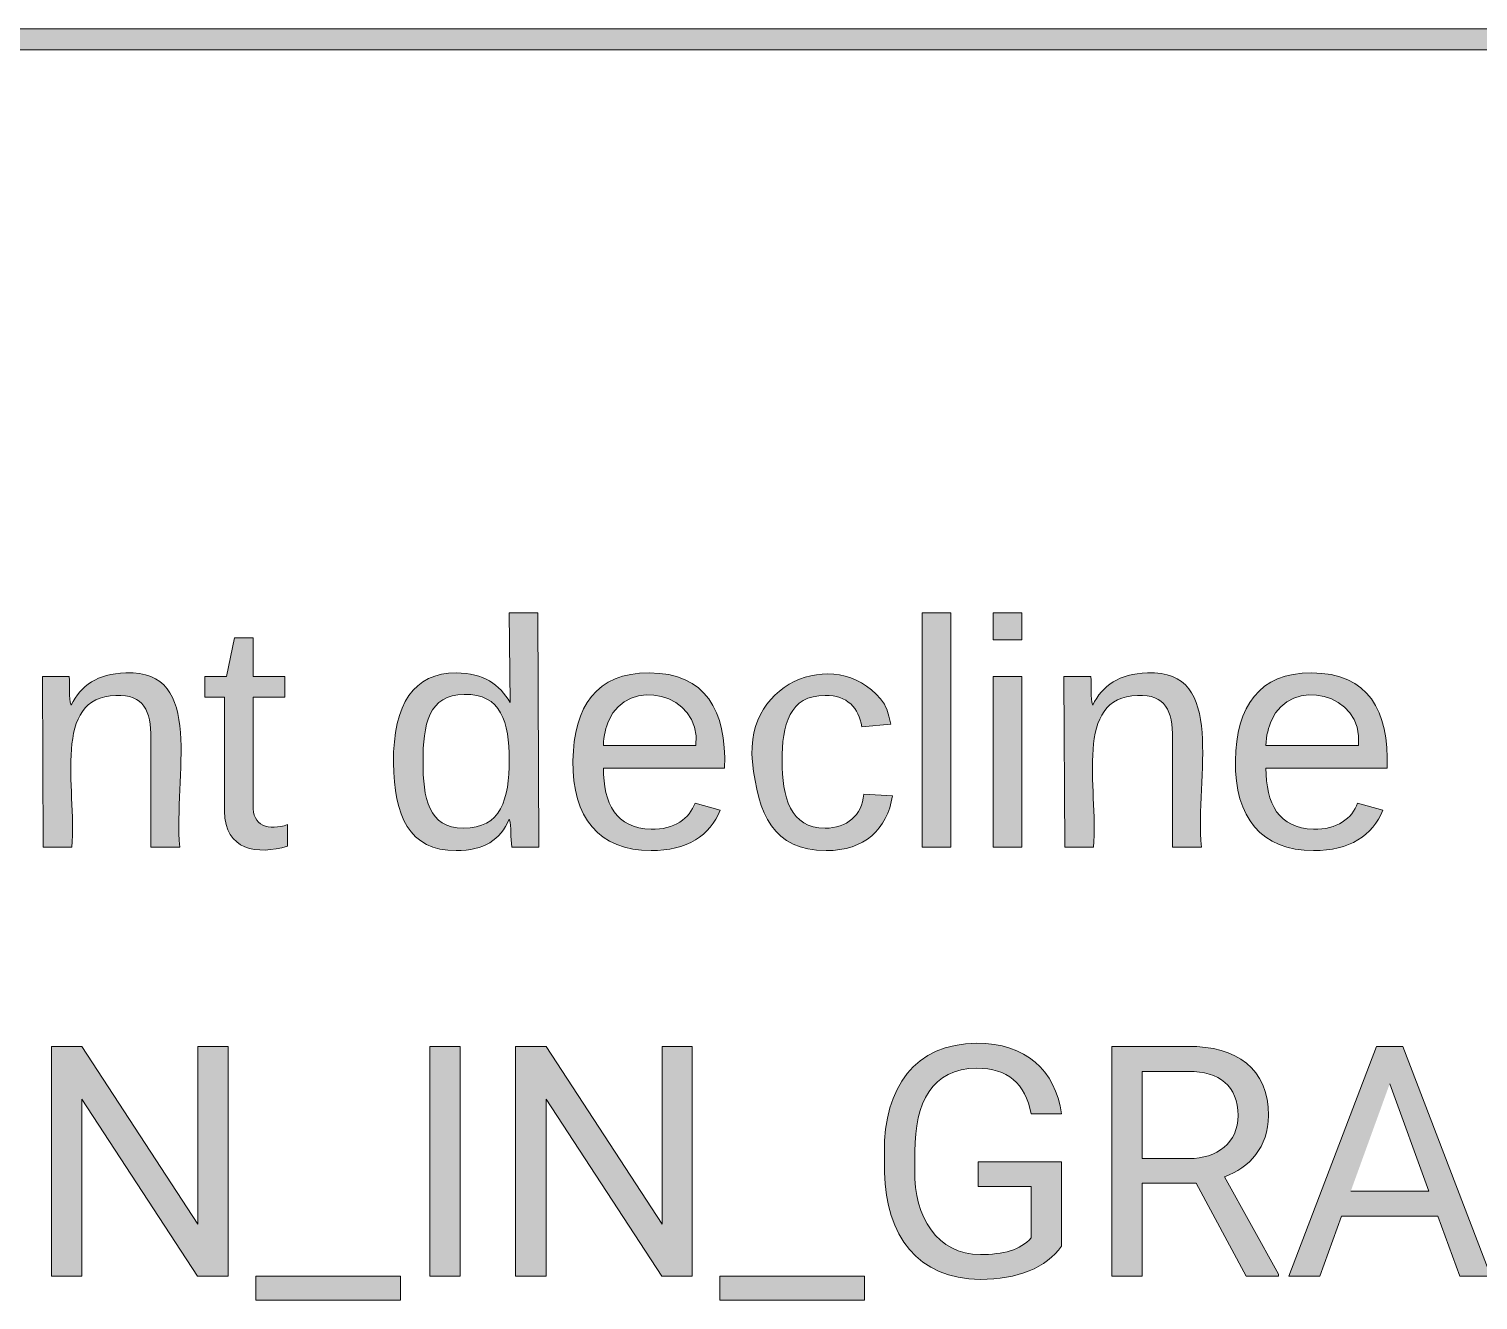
# Model space of a CAD drawing. Extents: x 3 to 1760, y 20 to 1040.
# Drawn here: x 881.3 to 951, y 819.3 to 880.5 of the extents above; entities that cross this region are included whole.
import ezdxf

# ---------------------------------------------------------------- set-up
doc = ezdxf.new("R2010")
doc.units = 0
doc.header["$MEASUREMENT"] = 0
doc.layers.add('Layer 1', color=7, linetype='Continuous', lineweight=0)

# ---------------------------------------------------------------- blocks, each defined once
blk = doc.blocks.new('Block_19')
at = {"layer": 'Layer 1', "true_color": 0x333333, "transparency": 33554687}
h = blk.add_hatch(color=250, dxfattribs=at)
h.dxf.hatch_style = 2
edge = h.paths.add_edge_path()
edge.add_spline(control_points=[(892.088, 843.156), (892.001, 842.119), (892.866, 841.903), (893.73, 842.206), (893.73, 842.206), (893.73, 841.169), (893.73, 841.169), (892.304, 840.737), (890.705, 840.953), (890.705, 842.854), (890.705, 842.854), (890.705, 848.342), (890.705, 848.342), (890.705, 848.342), (889.754, 848.342), (889.754, 848.342), (889.754, 848.342), (889.754, 849.335), (889.754, 849.335), (889.754, 849.335), (890.791, 849.335), (890.791, 849.335), (890.791, 849.335), (891.18, 851.193), (891.18, 851.193), (891.18, 851.193), (892.088, 851.193), (892.088, 851.193), (892.088, 851.193), (892.088, 849.335), (892.088, 849.335), (892.088, 849.335), (893.6, 849.335), (893.6, 849.335), (893.6, 849.335), (893.6, 848.342), (893.6, 848.342), (893.6, 848.342), (892.088, 848.342), (892.088, 848.342), (892.088, 848.342), (892.088, 843.156), (892.088, 843.156)], knot_values=[0, 0, 0, 0, 1, 1, 1, 2, 2, 2, 3, 3, 3, 4, 4, 4, 5, 5, 5, 6, 6, 6, 7, 7, 7, 8, 8, 8, 9, 9, 9, 10, 10, 10, 11, 11, 11, 12, 12, 12, 13, 13, 13, 14, 14, 14, 14], degree=3, periodic=0)
edge.add_line((892.088, 843.156), (892.088, 843.156))
h = blk.add_hatch(color=250, dxfattribs=at)
h.dxf.hatch_style = 2
edge = h.paths.add_edge_path()
edge.add_spline(control_points=[(839.242, 849.508), (841.619, 849.465), (842.267, 847.737), (842.267, 845.274), (842.267, 842.811), (841.575, 841.039), (839.242, 840.953), (837.903, 840.953), (837.125, 841.514), (836.65, 842.422), (836.65, 842.422), (836.693, 837.885), (836.693, 837.885), (836.693, 837.885), (835.31, 837.885), (835.31, 837.885), (835.31, 837.885), (835.267, 849.335), (835.267, 849.335), (835.267, 849.335), (836.606, 849.335), (836.606, 849.335), (836.606, 849.335), (836.693, 848.039), (836.693, 848.039), (837.125, 848.947), (837.903, 849.508), (839.242, 849.508)], knot_values=[0, 0, 0, 0, 1, 1, 1, 2, 2, 2, 3, 3, 3, 4, 4, 4, 5, 5, 5, 6, 6, 6, 7, 7, 7, 8, 8, 8, 9, 9, 9, 9], degree=3, periodic=0)
edge = h.paths.add_edge_path()
edge.add_spline(control_points=[(838.896, 841.99), (840.625, 841.99), (840.841, 843.459), (840.841, 845.23), (840.841, 847.002), (840.582, 848.385), (838.896, 848.428), (837.082, 848.428), (836.693, 847.045), (836.693, 845.144), (836.693, 843.286), (837.125, 841.99), (838.896, 841.99)], knot_values=[0, 0, 0, 0, 1, 1, 1, 2, 2, 2, 3, 3, 3, 4, 4, 4, 4], degree=3, periodic=0)
edge.add_line((838.896, 841.99), (838.896, 841.99))
h = blk.add_hatch(color=250, dxfattribs=at)
h.dxf.hatch_style = 2
edge = h.paths.add_edge_path()
edge.add_spline(control_points=[(849.008, 842.681), (848.359, 841.774), (847.668, 840.909), (846.069, 840.953), (844.514, 840.996), (843.563, 841.86), (843.563, 843.416), (843.52, 846.181), (846.285, 846.138), (848.964, 846.138), (849.094, 847.65), (848.575, 848.471), (847.193, 848.471), (846.156, 848.428), (845.421, 848.169), (845.378, 847.132), (845.378, 847.132), (843.952, 847.261), (843.952, 847.261), (844.168, 848.86), (845.378, 849.508), (847.236, 849.508), (849.18, 849.508), (850.347, 848.644), (850.347, 846.743), (850.347, 846.743), (850.347, 843.2), (850.347, 843.2), (850.304, 842.335), (850.65, 841.817), (851.557, 842.033), (851.557, 842.033), (851.557, 841.169), (851.557, 841.169), (850.217, 840.78), (848.921, 841.255), (849.008, 842.681)], knot_values=[0, 0, 0, 0, 1, 1, 1, 2, 2, 2, 3, 3, 3, 4, 4, 4, 5, 5, 5, 6, 6, 6, 7, 7, 7, 8, 8, 8, 9, 9, 9, 10, 10, 10, 11, 11, 11, 12, 12, 12, 12], degree=3, periodic=0)
edge = h.paths.add_edge_path()
edge.add_spline(control_points=[(844.989, 843.416), (844.989, 842.551), (845.508, 841.99), (846.372, 841.99), (848.143, 842.119), (849.094, 843.243), (848.964, 845.187), (847.106, 845.101), (844.989, 845.403), (844.989, 843.416)], knot_values=[0, 0, 0, 0, 1, 1, 1, 2, 2, 2, 3, 3, 3, 3], degree=3, periodic=0)
edge.add_line((844.989, 843.416), (844.989, 843.416))
h = blk.add_hatch(color=250, dxfattribs=at)
h.dxf.hatch_style = 2
edge = h.paths.add_edge_path()
edge.add_spline(control_points=[(868.409, 848.428), (865.514, 848.298), (866.767, 843.891), (866.508, 841.126), (866.508, 841.126), (865.168, 841.126), (865.168, 841.126), (865.168, 841.126), (865.168, 846.354), (865.168, 846.354), (865.168, 847.607), (864.952, 848.514), (863.656, 848.428), (860.804, 848.255), (862.014, 843.934), (861.754, 841.126), (861.754, 841.126), (860.415, 841.126), (860.415, 841.126), (860.415, 841.126), (860.372, 849.335), (860.372, 849.335), (860.372, 849.335), (861.668, 849.335), (861.668, 849.335), (861.711, 848.903), (861.625, 848.298), (861.754, 847.953), (862.187, 849.854), (866.032, 850.113), (866.378, 847.953), (866.853, 848.86), (867.545, 849.465), (868.884, 849.508), (872.557, 849.595), (870.915, 844.366), (871.261, 841.126), (871.261, 841.126), (869.921, 841.126), (869.921, 841.126), (869.921, 841.126), (869.921, 846.354), (869.921, 846.354), (869.921, 847.607), (869.705, 848.471), (868.409, 848.428)], knot_values=[0, 0, 0, 0, 1, 1, 1, 2, 2, 2, 3, 3, 3, 4, 4, 4, 5, 5, 5, 6, 6, 6, 7, 7, 7, 8, 8, 8, 9, 9, 9, 10, 10, 10, 11, 11, 11, 12, 12, 12, 13, 13, 13, 14, 14, 14, 15, 15, 15, 15], degree=3, periodic=0)
edge.add_line((868.409, 848.428), (868.409, 848.428))
h = blk.add_hatch(color=250, dxfattribs=at)
h.dxf.hatch_style = 2
edge = h.paths.add_edge_path()
edge.add_spline(control_points=[(876.575, 849.508), (879.298, 849.508), (880.291, 847.693), (880.205, 844.928), (880.205, 844.928), (874.372, 844.928), (874.372, 844.928), (874.372, 843.2), (874.977, 842.033), (876.662, 841.99), (877.785, 841.947), (878.52, 842.508), (878.779, 843.243), (878.779, 843.243), (879.989, 842.897), (879.989, 842.897), (879.514, 841.687), (878.39, 840.953), (876.662, 840.953), (874.156, 840.953), (872.859, 842.551), (872.903, 845.274), (872.946, 847.909), (874.026, 849.508), (876.575, 849.508)], knot_values=[0, 0, 0, 0, 1, 1, 1, 2, 2, 2, 3, 3, 3, 4, 4, 4, 5, 5, 5, 6, 6, 6, 7, 7, 7, 8, 8, 8, 8], degree=3, periodic=0)
edge = h.paths.add_edge_path()
edge.add_spline(control_points=[(878.822, 846.008), (879.082, 848.601), (875.538, 849.335), (874.631, 847.218), (874.501, 846.916), (874.372, 846.484), (874.372, 846.008), (874.372, 846.008), (878.822, 846.008), (878.822, 846.008)], knot_values=[0, 0, 0, 0, 1, 1, 1, 2, 2, 2, 3, 3, 3, 3], degree=3, periodic=0)
edge.add_line((878.822, 846.008), (878.822, 846.008))
h = blk.add_hatch(color=250, dxfattribs=at)
h.dxf.hatch_style = 2
edge = h.paths.add_edge_path()
edge.add_spline(control_points=[(885.952, 849.508), (889.798, 849.681), (888.242, 844.496), (888.545, 841.126), (888.545, 841.126), (887.162, 841.126), (887.162, 841.126), (887.162, 841.126), (887.162, 846.354), (887.162, 846.354), (887.162, 847.693), (886.816, 848.471), (885.477, 848.428), (882.366, 848.342), (883.575, 844.021), (883.359, 841.126), (883.359, 841.126), (881.977, 841.126), (881.977, 841.126), (881.977, 841.126), (881.933, 849.335), (881.933, 849.335), (881.933, 849.335), (883.23, 849.335), (883.23, 849.335), (883.273, 848.903), (883.187, 848.298), (883.316, 847.953), (883.791, 848.903), (884.569, 849.465), (885.952, 849.508)], knot_values=[0, 0, 0, 0, 1, 1, 1, 2, 2, 2, 3, 3, 3, 4, 4, 4, 5, 5, 5, 6, 6, 6, 7, 7, 7, 8, 8, 8, 9, 9, 9, 10, 10, 10, 10], degree=3, periodic=0)
edge.add_line((885.952, 849.508), (885.952, 849.508))
h = blk.add_hatch(color=250, dxfattribs=at)
h.dxf.hatch_style = 2
edge = h.paths.add_edge_path()
edge.add_spline(control_points=[(859.291, 849.335), (859.291, 849.335), (855.575, 839.786), (855.575, 839.786), (854.97, 838.576), (853.977, 837.582), (852.075, 837.971), (852.075, 837.971), (852.075, 839.008), (852.075, 839.008), (853.761, 838.749), (854.366, 839.872), (854.841, 841.169), (854.841, 841.169), (851.6, 849.335), (851.6, 849.335), (851.6, 849.335), (853.069, 849.335), (853.069, 849.335), (853.069, 849.335), (855.532, 842.595), (855.532, 842.595), (855.532, 842.595), (857.866, 849.335), (857.866, 849.335), (857.866, 849.335), (859.291, 849.335), (859.291, 849.335)], knot_values=[0, 0, 0, 0, 1, 1, 1, 2, 2, 2, 3, 3, 3, 4, 4, 4, 5, 5, 5, 6, 6, 6, 7, 7, 7, 8, 8, 8, 9, 9, 9, 9], degree=3, periodic=0)
edge.add_line((859.291, 849.335), (859.291, 849.335))
at = {"layer": 'Layer 1'}
for points, knots in [([(892.088, 843.156), (892.001, 842.119), (892.866, 841.903), (893.73, 842.206), (893.73, 842.206), (893.73, 841.169), (893.73, 841.169), (892.304, 840.737), (890.705, 840.953), (890.705, 842.854), (890.705, 842.854), (890.705, 848.342), (890.705, 848.342), (890.705, 848.342), (889.754, 848.342), (889.754, 848.342), (889.754, 848.342), (889.754, 849.335), (889.754, 849.335), (889.754, 849.335), (890.791, 849.335), (890.791, 849.335), (890.791, 849.335), (891.18, 851.193), (891.18, 851.193), (891.18, 851.193), (892.088, 851.193), (892.088, 851.193), (892.088, 851.193), (892.088, 849.335), (892.088, 849.335), (892.088, 849.335), (893.6, 849.335), (893.6, 849.335), (893.6, 849.335), (893.6, 848.342), (893.6, 848.342), (893.6, 848.342), (892.088, 848.342), (892.088, 848.342), (892.088, 848.342), (892.088, 843.156), (892.088, 843.156)], [0, 0, 0, 0, 1, 1, 1, 2, 2, 2, 3, 3, 3, 4, 4, 4, 5, 5, 5, 6, 6, 6, 7, 7, 7, 8, 8, 8, 9, 9, 9, 10, 10, 10, 11, 11, 11, 12, 12, 12, 13, 13, 13, 14, 14, 14, 14]), ([(839.242, 849.508), (841.619, 849.465), (842.267, 847.737), (842.267, 845.274), (842.267, 842.811), (841.575, 841.039), (839.242, 840.953), (837.903, 840.953), (837.125, 841.514), (836.65, 842.422), (836.65, 842.422), (836.693, 837.885), (836.693, 837.885), (836.693, 837.885), (835.31, 837.885), (835.31, 837.885), (835.31, 837.885), (835.267, 849.335), (835.267, 849.335), (835.267, 849.335), (836.606, 849.335), (836.606, 849.335), (836.606, 849.335), (836.693, 848.039), (836.693, 848.039), (837.125, 848.947), (837.903, 849.508), (839.242, 849.508)], [0, 0, 0, 0, 1, 1, 1, 2, 2, 2, 3, 3, 3, 4, 4, 4, 5, 5, 5, 6, 6, 6, 7, 7, 7, 8, 8, 8, 9, 9, 9, 9]), ([(849.008, 842.681), (848.359, 841.774), (847.668, 840.909), (846.069, 840.953), (844.514, 840.996), (843.563, 841.86), (843.563, 843.416), (843.52, 846.181), (846.285, 846.138), (848.964, 846.138), (849.094, 847.65), (848.575, 848.471), (847.193, 848.471), (846.156, 848.428), (845.421, 848.169), (845.378, 847.132), (845.378, 847.132), (843.952, 847.261), (843.952, 847.261), (844.168, 848.86), (845.378, 849.508), (847.236, 849.508), (849.18, 849.508), (850.347, 848.644), (850.347, 846.743), (850.347, 846.743), (850.347, 843.2), (850.347, 843.2), (850.304, 842.335), (850.65, 841.817), (851.557, 842.033), (851.557, 842.033), (851.557, 841.169), (851.557, 841.169), (850.217, 840.78), (848.921, 841.255), (849.008, 842.681)], [0, 0, 0, 0, 1, 1, 1, 2, 2, 2, 3, 3, 3, 4, 4, 4, 5, 5, 5, 6, 6, 6, 7, 7, 7, 8, 8, 8, 9, 9, 9, 10, 10, 10, 11, 11, 11, 12, 12, 12, 12]), ([(868.409, 848.428), (865.514, 848.298), (866.767, 843.891), (866.508, 841.126), (866.508, 841.126), (865.168, 841.126), (865.168, 841.126), (865.168, 841.126), (865.168, 846.354), (865.168, 846.354), (865.168, 847.607), (864.952, 848.514), (863.656, 848.428), (860.804, 848.255), (862.014, 843.934), (861.754, 841.126), (861.754, 841.126), (860.415, 841.126), (860.415, 841.126), (860.415, 841.126), (860.372, 849.335), (860.372, 849.335), (860.372, 849.335), (861.668, 849.335), (861.668, 849.335), (861.711, 848.903), (861.625, 848.298), (861.754, 847.953), (862.187, 849.854), (866.032, 850.113), (866.378, 847.953), (866.853, 848.86), (867.545, 849.465), (868.884, 849.508), (872.557, 849.595), (870.915, 844.366), (871.261, 841.126), (871.261, 841.126), (869.921, 841.126), (869.921, 841.126), (869.921, 841.126), (869.921, 846.354), (869.921, 846.354), (869.921, 847.607), (869.705, 848.471), (868.409, 848.428)], [0, 0, 0, 0, 1, 1, 1, 2, 2, 2, 3, 3, 3, 4, 4, 4, 5, 5, 5, 6, 6, 6, 7, 7, 7, 8, 8, 8, 9, 9, 9, 10, 10, 10, 11, 11, 11, 12, 12, 12, 13, 13, 13, 14, 14, 14, 15, 15, 15, 15]), ([(876.575, 849.508), (879.298, 849.508), (880.291, 847.693), (880.205, 844.928), (880.205, 844.928), (874.372, 844.928), (874.372, 844.928), (874.372, 843.2), (874.977, 842.033), (876.662, 841.99), (877.785, 841.947), (878.52, 842.508), (878.779, 843.243), (878.779, 843.243), (879.989, 842.897), (879.989, 842.897), (879.514, 841.687), (878.39, 840.953), (876.662, 840.953), (874.156, 840.953), (872.859, 842.551), (872.903, 845.274), (872.946, 847.909), (874.026, 849.508), (876.575, 849.508)], [0, 0, 0, 0, 1, 1, 1, 2, 2, 2, 3, 3, 3, 4, 4, 4, 5, 5, 5, 6, 6, 6, 7, 7, 7, 8, 8, 8, 8]), ([(885.952, 849.508), (889.798, 849.681), (888.242, 844.496), (888.545, 841.126), (888.545, 841.126), (887.162, 841.126), (887.162, 841.126), (887.162, 841.126), (887.162, 846.354), (887.162, 846.354), (887.162, 847.693), (886.816, 848.471), (885.477, 848.428), (882.366, 848.342), (883.575, 844.021), (883.359, 841.126), (883.359, 841.126), (881.977, 841.126), (881.977, 841.126), (881.977, 841.126), (881.933, 849.335), (881.933, 849.335), (881.933, 849.335), (883.23, 849.335), (883.23, 849.335), (883.273, 848.903), (883.187, 848.298), (883.316, 847.953), (883.791, 848.903), (884.569, 849.465), (885.952, 849.508)], [0, 0, 0, 0, 1, 1, 1, 2, 2, 2, 3, 3, 3, 4, 4, 4, 5, 5, 5, 6, 6, 6, 7, 7, 7, 8, 8, 8, 9, 9, 9, 10, 10, 10, 10]), ([(859.291, 849.335), (859.291, 849.335), (855.575, 839.786), (855.575, 839.786), (854.97, 838.576), (853.977, 837.582), (852.075, 837.971), (852.075, 837.971), (852.075, 839.008), (852.075, 839.008), (853.761, 838.749), (854.366, 839.872), (854.841, 841.169), (854.841, 841.169), (851.6, 849.335), (851.6, 849.335), (851.6, 849.335), (853.069, 849.335), (853.069, 849.335), (853.069, 849.335), (855.532, 842.595), (855.532, 842.595), (855.532, 842.595), (857.866, 849.335), (857.866, 849.335), (857.866, 849.335), (859.291, 849.335), (859.291, 849.335)], [0, 0, 0, 0, 1, 1, 1, 2, 2, 2, 3, 3, 3, 4, 4, 4, 5, 5, 5, 6, 6, 6, 7, 7, 7, 8, 8, 8, 9, 9, 9, 9]), ([(878.822, 846.008), (879.082, 848.601), (875.538, 849.335), (874.631, 847.218), (874.501, 846.916), (874.372, 846.484), (874.372, 846.008), (874.372, 846.008), (878.822, 846.008), (878.822, 846.008)], [0, 0, 0, 0, 1, 1, 1, 2, 2, 2, 3, 3, 3, 3]), ([(838.896, 841.99), (840.625, 841.99), (840.841, 843.459), (840.841, 845.23), (840.841, 847.002), (840.582, 848.385), (838.896, 848.428), (837.082, 848.428), (836.693, 847.045), (836.693, 845.144), (836.693, 843.286), (837.125, 841.99), (838.896, 841.99)], [0, 0, 0, 0, 1, 1, 1, 2, 2, 2, 3, 3, 3, 4, 4, 4, 4]), ([(844.989, 843.416), (844.989, 842.551), (845.508, 841.99), (846.372, 841.99), (848.143, 842.119), (849.094, 843.243), (848.964, 845.187), (847.106, 845.101), (844.989, 845.403), (844.989, 843.416)], [0, 0, 0, 0, 1, 1, 1, 2, 2, 2, 3, 3, 3, 3])]:
    blk.add_open_spline(points, degree=3, knots=knots, dxfattribs=at)
blk = doc.blocks.new('Block_18')
at = {"layer": 'Layer 1'}
blk.add_blockref('Block_19', (0, 0), dxfattribs=at)
blk = doc.blocks.new('Block_21')
at = {"layer": 'Layer 1', "true_color": 0x333333, "transparency": 33554687}
h = blk.add_hatch(color=250, dxfattribs=at)
h.dxf.hatch_style = 2
edge = h.paths.add_edge_path()
edge.add_spline(control_points=[(901.853, 849.508), (903.193, 849.508), (903.927, 848.947), (904.446, 848.082), (904.446, 848.082), (904.403, 852.403), (904.403, 852.403), (904.403, 852.403), (905.785, 852.403), (905.785, 852.403), (905.785, 852.403), (905.829, 841.126), (905.829, 841.126), (905.829, 841.126), (904.532, 841.126), (904.532, 841.126), (904.446, 841.558), (904.532, 842.119), (904.403, 842.465), (903.971, 841.471), (903.193, 840.953), (901.853, 840.953), (899.563, 840.953), (898.872, 842.638), (898.829, 845.187), (898.829, 848.039), (899.822, 849.508), (901.853, 849.508)], knot_values=[0, 0, 0, 0, 1, 1, 1, 2, 2, 2, 3, 3, 3, 4, 4, 4, 5, 5, 5, 6, 6, 6, 7, 7, 7, 8, 8, 8, 9, 9, 9, 9], degree=3, periodic=0)
edge = h.paths.add_edge_path()
edge.add_spline(control_points=[(902.242, 848.471), (900.514, 848.471), (900.255, 847.002), (900.255, 845.23), (900.255, 843.502), (900.514, 842.033), (902.199, 842.033), (904.014, 842.033), (904.403, 843.416), (904.403, 845.317), (904.403, 847.132), (904.014, 848.514), (902.242, 848.471)], knot_values=[0, 0, 0, 0, 1, 1, 1, 2, 2, 2, 3, 3, 3, 4, 4, 4, 4], degree=3, periodic=0)
edge.add_line((902.242, 848.471), (902.242, 848.471))
h = blk.add_hatch(color=250, dxfattribs=at)
h.dxf.hatch_style = 2
edge = h.paths.add_edge_path()
edge.add_spline(control_points=[(924.279, 841.126), (924.279, 841.126), (924.279, 852.403), (924.279, 852.403), (924.279, 852.403), (925.662, 852.403), (925.662, 852.403), (925.662, 852.403), (925.662, 841.126), (925.662, 841.126), (925.662, 841.126), (924.279, 841.126), (924.279, 841.126)], knot_values=[0, 0, 0, 0, 1, 1, 1, 2, 2, 2, 3, 3, 3, 4, 4, 4, 4], degree=3, periodic=0)
edge.add_line((924.279, 841.126), (924.279, 841.126))
h = blk.add_hatch(color=250, dxfattribs=at)
h.dxf.hatch_style = 2
edge = h.paths.add_edge_path()
edge.add_spline(control_points=[(927.693, 851.107), (927.693, 851.107), (927.693, 852.403), (927.693, 852.403), (927.693, 852.403), (929.075, 852.403), (929.075, 852.403), (929.075, 852.403), (929.075, 851.107), (929.075, 851.107), (929.075, 851.107), (927.693, 851.107), (927.693, 851.107)], knot_values=[0, 0, 0, 0, 1, 1, 1, 2, 2, 2, 3, 3, 3, 4, 4, 4, 4], degree=3, periodic=0)
edge = h.paths.add_edge_path()
edge.add_spline(control_points=[(927.693, 841.126), (927.693, 841.126), (927.693, 849.335), (927.693, 849.335), (927.693, 849.335), (929.075, 849.335), (929.075, 849.335), (929.075, 849.335), (929.075, 841.126), (929.075, 841.126), (929.075, 841.126), (927.693, 841.126), (927.693, 841.126)], knot_values=[0, 0, 0, 0, 1, 1, 1, 2, 2, 2, 3, 3, 3, 4, 4, 4, 4], degree=3, periodic=0)
edge.add_line((927.693, 841.126), (927.693, 841.126))
h = blk.add_hatch(color=250, dxfattribs=at)
h.dxf.hatch_style = 2
edge = h.paths.add_edge_path()
edge.add_spline(control_points=[(919.613, 848.428), (917.884, 848.428), (917.538, 847.002), (917.538, 845.274), (917.538, 843.545), (917.927, 842.033), (919.613, 842.033), (920.65, 842.033), (921.384, 842.638), (921.471, 843.675), (921.471, 843.675), (922.853, 843.589), (922.853, 843.589), (922.594, 841.99), (921.514, 840.953), (919.656, 840.953), (917.106, 840.953), (916.372, 842.724), (916.113, 845.23), (915.68, 849.249), (920.477, 850.891), (922.464, 847.996), (922.637, 847.693), (922.68, 847.391), (922.767, 847.045), (922.767, 847.045), (921.384, 846.916), (921.384, 846.916), (921.211, 847.823), (920.693, 848.428), (919.613, 848.428)], knot_values=[0, 0, 0, 0, 1, 1, 1, 2, 2, 2, 3, 3, 3, 4, 4, 4, 5, 5, 5, 6, 6, 6, 7, 7, 7, 8, 8, 8, 9, 9, 9, 10, 10, 10, 10], degree=3, periodic=0)
edge.add_line((919.613, 848.428), (919.613, 848.428))
h = blk.add_hatch(color=250, dxfattribs=at)
h.dxf.hatch_style = 2
edge = h.paths.add_edge_path()
edge.add_spline(control_points=[(911.143, 849.508), (913.866, 849.508), (914.859, 847.693), (914.773, 844.928), (914.773, 844.928), (908.94, 844.928), (908.94, 844.928), (908.94, 843.2), (909.545, 842.033), (911.23, 841.99), (912.353, 841.947), (913.088, 842.508), (913.347, 843.243), (913.347, 843.243), (914.557, 842.897), (914.557, 842.897), (914.082, 841.687), (912.958, 840.953), (911.23, 840.953), (908.724, 840.953), (907.427, 842.551), (907.471, 845.274), (907.514, 847.909), (908.594, 849.508), (911.143, 849.508)], knot_values=[0, 0, 0, 0, 1, 1, 1, 2, 2, 2, 3, 3, 3, 4, 4, 4, 5, 5, 5, 6, 6, 6, 7, 7, 7, 8, 8, 8, 8], degree=3, periodic=0)
edge = h.paths.add_edge_path()
edge.add_spline(control_points=[(913.39, 846.008), (913.65, 848.601), (910.106, 849.335), (909.199, 847.218), (909.069, 846.916), (908.94, 846.484), (908.94, 846.008), (908.94, 846.008), (913.39, 846.008), (913.39, 846.008)], knot_values=[0, 0, 0, 0, 1, 1, 1, 2, 2, 2, 3, 3, 3, 3], degree=3, periodic=0)
edge.add_line((913.39, 846.008), (913.39, 846.008))
h = blk.add_hatch(color=250, dxfattribs=at)
h.dxf.hatch_style = 2
edge = h.paths.add_edge_path()
edge.add_spline(control_points=[(935.125, 849.508), (938.971, 849.681), (937.415, 844.496), (937.717, 841.126), (937.717, 841.126), (936.335, 841.126), (936.335, 841.126), (936.335, 841.126), (936.335, 846.354), (936.335, 846.354), (936.335, 847.693), (935.989, 848.471), (934.65, 848.428), (931.538, 848.342), (932.748, 844.021), (932.532, 841.126), (932.532, 841.126), (931.15, 841.126), (931.15, 841.126), (931.15, 841.126), (931.106, 849.335), (931.106, 849.335), (931.106, 849.335), (932.403, 849.335), (932.403, 849.335), (932.446, 848.903), (932.359, 848.298), (932.489, 847.953), (932.964, 848.903), (933.742, 849.465), (935.125, 849.508)], knot_values=[0, 0, 0, 0, 1, 1, 1, 2, 2, 2, 3, 3, 3, 4, 4, 4, 5, 5, 5, 6, 6, 6, 7, 7, 7, 8, 8, 8, 9, 9, 9, 10, 10, 10, 10], degree=3, periodic=0)
edge.add_line((935.125, 849.508), (935.125, 849.508))
h = blk.add_hatch(color=250, dxfattribs=at)
h.dxf.hatch_style = 2
edge = h.paths.add_edge_path()
edge.add_spline(control_points=[(943.032, 849.508), (945.755, 849.508), (946.748, 847.693), (946.662, 844.928), (946.662, 844.928), (940.829, 844.928), (940.829, 844.928), (940.829, 843.2), (941.434, 842.033), (943.119, 841.99), (944.242, 841.947), (944.977, 842.508), (945.236, 843.243), (945.236, 843.243), (946.446, 842.897), (946.446, 842.897), (945.971, 841.687), (944.847, 840.953), (943.119, 840.953), (940.613, 840.953), (939.316, 842.551), (939.359, 845.274), (939.403, 847.909), (940.483, 849.508), (943.032, 849.508)], knot_values=[0, 0, 0, 0, 1, 1, 1, 2, 2, 2, 3, 3, 3, 4, 4, 4, 5, 5, 5, 6, 6, 6, 7, 7, 7, 8, 8, 8, 8], degree=3, periodic=0)
edge = h.paths.add_edge_path()
edge.add_spline(control_points=[(945.279, 846.008), (945.538, 848.601), (941.995, 849.335), (941.088, 847.218), (940.958, 846.916), (940.829, 846.484), (940.829, 846.008), (940.829, 846.008), (945.279, 846.008), (945.279, 846.008)], knot_values=[0, 0, 0, 0, 1, 1, 1, 2, 2, 2, 3, 3, 3, 3], degree=3, periodic=0)
edge.add_line((945.279, 846.008), (945.279, 846.008))
at = {"layer": 'Layer 1'}
for points, knots in [([(901.853, 849.508), (903.193, 849.508), (903.927, 848.947), (904.446, 848.082), (904.446, 848.082), (904.403, 852.403), (904.403, 852.403), (904.403, 852.403), (905.785, 852.403), (905.785, 852.403), (905.785, 852.403), (905.829, 841.126), (905.829, 841.126), (905.829, 841.126), (904.532, 841.126), (904.532, 841.126), (904.446, 841.558), (904.532, 842.119), (904.403, 842.465), (903.971, 841.471), (903.193, 840.953), (901.853, 840.953), (899.563, 840.953), (898.872, 842.638), (898.829, 845.187), (898.829, 848.039), (899.822, 849.508), (901.853, 849.508)], [0, 0, 0, 0, 1, 1, 1, 2, 2, 2, 3, 3, 3, 4, 4, 4, 5, 5, 5, 6, 6, 6, 7, 7, 7, 8, 8, 8, 9, 9, 9, 9]), ([(924.279, 841.126), (924.279, 841.126), (924.279, 852.403), (924.279, 852.403), (924.279, 852.403), (925.662, 852.403), (925.662, 852.403), (925.662, 852.403), (925.662, 841.126), (925.662, 841.126), (925.662, 841.126), (924.279, 841.126), (924.279, 841.126)], [0, 0, 0, 0, 1, 1, 1, 2, 2, 2, 3, 3, 3, 4, 4, 4, 4]), ([(927.693, 851.107), (927.693, 851.107), (927.693, 852.403), (927.693, 852.403), (927.693, 852.403), (929.075, 852.403), (929.075, 852.403), (929.075, 852.403), (929.075, 851.107), (929.075, 851.107), (929.075, 851.107), (927.693, 851.107), (927.693, 851.107)], [0, 0, 0, 0, 1, 1, 1, 2, 2, 2, 3, 3, 3, 4, 4, 4, 4]), ([(919.613, 848.428), (917.884, 848.428), (917.538, 847.002), (917.538, 845.274), (917.538, 843.545), (917.927, 842.033), (919.613, 842.033), (920.65, 842.033), (921.384, 842.638), (921.471, 843.675), (921.471, 843.675), (922.853, 843.589), (922.853, 843.589), (922.594, 841.99), (921.514, 840.953), (919.656, 840.953), (917.106, 840.953), (916.372, 842.724), (916.113, 845.23), (915.68, 849.249), (920.477, 850.891), (922.464, 847.996), (922.637, 847.693), (922.68, 847.391), (922.767, 847.045), (922.767, 847.045), (921.384, 846.916), (921.384, 846.916), (921.211, 847.823), (920.693, 848.428), (919.613, 848.428)], [0, 0, 0, 0, 1, 1, 1, 2, 2, 2, 3, 3, 3, 4, 4, 4, 5, 5, 5, 6, 6, 6, 7, 7, 7, 8, 8, 8, 9, 9, 9, 10, 10, 10, 10]), ([(911.143, 849.508), (913.866, 849.508), (914.859, 847.693), (914.773, 844.928), (914.773, 844.928), (908.94, 844.928), (908.94, 844.928), (908.94, 843.2), (909.545, 842.033), (911.23, 841.99), (912.353, 841.947), (913.088, 842.508), (913.347, 843.243), (913.347, 843.243), (914.557, 842.897), (914.557, 842.897), (914.082, 841.687), (912.958, 840.953), (911.23, 840.953), (908.724, 840.953), (907.427, 842.551), (907.471, 845.274), (907.514, 847.909), (908.594, 849.508), (911.143, 849.508)], [0, 0, 0, 0, 1, 1, 1, 2, 2, 2, 3, 3, 3, 4, 4, 4, 5, 5, 5, 6, 6, 6, 7, 7, 7, 8, 8, 8, 8]), ([(935.125, 849.508), (938.971, 849.681), (937.415, 844.496), (937.717, 841.126), (937.717, 841.126), (936.335, 841.126), (936.335, 841.126), (936.335, 841.126), (936.335, 846.354), (936.335, 846.354), (936.335, 847.693), (935.989, 848.471), (934.65, 848.428), (931.538, 848.342), (932.748, 844.021), (932.532, 841.126), (932.532, 841.126), (931.15, 841.126), (931.15, 841.126), (931.15, 841.126), (931.106, 849.335), (931.106, 849.335), (931.106, 849.335), (932.403, 849.335), (932.403, 849.335), (932.446, 848.903), (932.359, 848.298), (932.489, 847.953), (932.964, 848.903), (933.742, 849.465), (935.125, 849.508)], [0, 0, 0, 0, 1, 1, 1, 2, 2, 2, 3, 3, 3, 4, 4, 4, 5, 5, 5, 6, 6, 6, 7, 7, 7, 8, 8, 8, 9, 9, 9, 10, 10, 10, 10]), ([(943.032, 849.508), (945.755, 849.508), (946.748, 847.693), (946.662, 844.928), (946.662, 844.928), (940.829, 844.928), (940.829, 844.928), (940.829, 843.2), (941.434, 842.033), (943.119, 841.99), (944.242, 841.947), (944.977, 842.508), (945.236, 843.243), (945.236, 843.243), (946.446, 842.897), (946.446, 842.897), (945.971, 841.687), (944.847, 840.953), (943.119, 840.953), (940.613, 840.953), (939.316, 842.551), (939.359, 845.274), (939.403, 847.909), (940.483, 849.508), (943.032, 849.508)], [0, 0, 0, 0, 1, 1, 1, 2, 2, 2, 3, 3, 3, 4, 4, 4, 5, 5, 5, 6, 6, 6, 7, 7, 7, 8, 8, 8, 8]), ([(913.39, 846.008), (913.65, 848.601), (910.106, 849.335), (909.199, 847.218), (909.069, 846.916), (908.94, 846.484), (908.94, 846.008), (908.94, 846.008), (913.39, 846.008), (913.39, 846.008)], [0, 0, 0, 0, 1, 1, 1, 2, 2, 2, 3, 3, 3, 3]), ([(927.693, 841.126), (927.693, 841.126), (927.693, 849.335), (927.693, 849.335), (927.693, 849.335), (929.075, 849.335), (929.075, 849.335), (929.075, 849.335), (929.075, 841.126), (929.075, 841.126), (929.075, 841.126), (927.693, 841.126), (927.693, 841.126)], [0, 0, 0, 0, 1, 1, 1, 2, 2, 2, 3, 3, 3, 4, 4, 4, 4]), ([(945.279, 846.008), (945.538, 848.601), (941.995, 849.335), (941.088, 847.218), (940.958, 846.916), (940.829, 846.484), (940.829, 846.008), (940.829, 846.008), (945.279, 846.008), (945.279, 846.008)], [0, 0, 0, 0, 1, 1, 1, 2, 2, 2, 3, 3, 3, 3]), ([(902.242, 848.471), (900.514, 848.471), (900.255, 847.002), (900.255, 845.23), (900.255, 843.502), (900.514, 842.033), (902.199, 842.033), (904.014, 842.033), (904.403, 843.416), (904.403, 845.317), (904.403, 847.132), (904.014, 848.514), (902.242, 848.471)], [0, 0, 0, 0, 1, 1, 1, 2, 2, 2, 3, 3, 3, 4, 4, 4, 4])]:
    blk.add_open_spline(points, degree=3, knots=knots, dxfattribs=at)
blk = doc.blocks.new('Block_20')
at = {"layer": 'Layer 1'}
blk.add_blockref('Block_21', (0, 0), dxfattribs=at)
blk = doc.blocks.new('Block_28')
at = {"layer": 'Layer 1', "true_color": 0x202124, "transparency": 33554687}
h = blk.add_hatch(color=250, dxfattribs=at)
h.dxf.hatch_style = 2
edge = h.paths.add_edge_path()
edge.add_spline(control_points=[(890.873, 820.472), (890.873, 820.472), (889.407, 820.472), (889.407, 820.472), (889.407, 820.472), (883.839, 828.994), (883.839, 828.994), (883.839, 828.994), (883.839, 820.472), (883.839, 820.472), (883.839, 820.472), (882.374, 820.472), (882.374, 820.472), (882.374, 820.472), (882.374, 831.531), (882.374, 831.531), (882.374, 831.531), (883.839, 831.531), (883.839, 831.531), (883.839, 831.531), (889.422, 822.971), (889.422, 822.971), (889.422, 822.971), (889.422, 831.531), (889.422, 831.531), (889.422, 831.531), (890.873, 831.531), (890.873, 831.531), (890.873, 831.531), (890.873, 820.472), (890.873, 820.472)], knot_values=[0, 0, 0, 0, 1, 1, 1, 2, 2, 2, 3, 3, 3, 4, 4, 4, 5, 5, 5, 6, 6, 6, 7, 7, 7, 8, 8, 8, 9, 9, 9, 10, 10, 10, 10], degree=3, periodic=0)
edge.add_line((890.873, 820.472), (890.873, 820.472))
h = blk.add_hatch(color=250, dxfattribs=at)
h.dxf.hatch_style = 2
edge = h.paths.add_edge_path()
edge.add_spline(control_points=[(902.046, 820.472), (902.046, 820.472), (900.588, 820.472), (900.588, 820.472), (900.588, 820.472), (900.588, 831.531), (900.588, 831.531), (900.588, 831.531), (902.046, 831.531), (902.046, 831.531), (902.046, 831.531), (902.046, 820.472), (902.046, 820.472)], knot_values=[0, 0, 0, 0, 1, 1, 1, 2, 2, 2, 3, 3, 3, 4, 4, 4, 4], degree=3, periodic=0)
edge.add_line((902.046, 820.472), (902.046, 820.472))
h = blk.add_hatch(color=250, dxfattribs=at)
h.dxf.hatch_style = 2
edge = h.paths.add_edge_path()
edge.add_spline(control_points=[(913.211, 820.472), (913.211, 820.472), (911.745, 820.472), (911.745, 820.472), (911.745, 820.472), (906.178, 828.994), (906.178, 828.994), (906.178, 828.994), (906.178, 820.472), (906.178, 820.472), (906.178, 820.472), (904.712, 820.472), (904.712, 820.472), (904.712, 820.472), (904.712, 831.531), (904.712, 831.531), (904.712, 831.531), (906.178, 831.531), (906.178, 831.531), (906.178, 831.531), (911.76, 822.971), (911.76, 822.971), (911.76, 822.971), (911.76, 831.531), (911.76, 831.531), (911.76, 831.531), (913.211, 831.531), (913.211, 831.531), (913.211, 831.531), (913.211, 820.472), (913.211, 820.472)], knot_values=[0, 0, 0, 0, 1, 1, 1, 2, 2, 2, 3, 3, 3, 4, 4, 4, 5, 5, 5, 6, 6, 6, 7, 7, 7, 8, 8, 8, 9, 9, 9, 10, 10, 10, 10], degree=3, periodic=0)
edge.add_line((913.211, 820.472), (913.211, 820.472))
h = blk.add_hatch(color=250, dxfattribs=at)
h.dxf.hatch_style = 2
edge = h.paths.add_edge_path()
edge.add_spline(control_points=[(927.081, 821.513), (928.182, 821.513), (929.002, 821.733), (929.534, 822.31), (929.534, 822.31), (929.534, 824.794), (929.534, 824.794), (929.534, 824.794), (926.974, 824.794), (926.974, 824.794), (926.974, 824.794), (926.974, 825.979), (926.974, 825.979), (926.974, 825.979), (930.985, 825.979), (930.985, 825.979), (930.985, 825.979), (930.985, 821.923), (930.985, 821.923), (930.256, 820.859), (928.858, 820.32), (927.073, 820.32), (924.08, 820.32), (922.531, 822.439), (922.463, 825.47), (922.463, 825.47), (922.463, 826.434), (922.463, 826.434), (922.425, 829.549), (923.936, 831.675), (926.906, 831.683), (929.26, 831.69), (930.696, 830.384), (930.985, 828.288), (930.985, 828.288), (929.526, 828.288), (929.526, 828.288), (929.253, 829.754), (928.379, 830.483), (926.913, 830.483), (924.749, 830.483), (923.928, 828.812), (923.928, 826.472), (923.928, 826.472), (923.928, 825.568), (923.928, 825.568), (923.89, 823.32), (924.992, 821.513), (927.081, 821.513)], knot_values=[0, 0, 0, 0, 1, 1, 1, 2, 2, 2, 3, 3, 3, 4, 4, 4, 5, 5, 5, 6, 6, 6, 7, 7, 7, 8, 8, 8, 9, 9, 9, 10, 10, 10, 11, 11, 11, 12, 12, 12, 13, 13, 13, 14, 14, 14, 15, 15, 15, 16, 16, 16, 16], degree=3, periodic=0)
edge.add_line((927.081, 821.513), (927.081, 821.513))
h = blk.add_hatch(color=250, dxfattribs=at)
h.dxf.hatch_style = 2
edge = h.paths.add_edge_path()
edge.add_spline(control_points=[(940.95, 828.204), (940.95, 826.677), (940.023, 825.698), (938.838, 825.257), (938.838, 825.257), (941.436, 820.563), (941.436, 820.563), (941.436, 820.563), (941.436, 820.472), (941.436, 820.472), (941.436, 820.472), (939.871, 820.472), (939.871, 820.472), (939.871, 820.472), (937.471, 824.946), (937.471, 824.946), (937.471, 824.946), (934.874, 824.946), (934.874, 824.946), (934.874, 824.946), (934.874, 820.472), (934.874, 820.472), (934.874, 820.472), (933.408, 820.472), (933.408, 820.472), (933.408, 820.472), (933.408, 831.531), (933.408, 831.531), (933.408, 831.531), (937.069, 831.531), (937.069, 831.531), (939.423, 831.546), (940.95, 830.475), (940.95, 828.204)], knot_values=[0, 0, 0, 0, 1, 1, 1, 2, 2, 2, 3, 3, 3, 4, 4, 4, 5, 5, 5, 6, 6, 6, 7, 7, 7, 8, 8, 8, 9, 9, 9, 10, 10, 10, 11, 11, 11, 11], degree=3, periodic=0)
edge = h.paths.add_edge_path()
edge.add_spline(control_points=[(939.484, 828.204), (939.484, 829.624), (938.573, 830.331), (937.107, 830.331), (937.107, 830.331), (934.874, 830.331), (934.874, 830.331), (934.874, 830.331), (934.874, 826.138), (934.874, 826.138), (934.874, 826.138), (937.114, 826.138), (937.114, 826.138), (938.474, 826.115), (939.492, 826.905), (939.484, 828.204)], knot_values=[0, 0, 0, 0, 1, 1, 1, 2, 2, 2, 3, 3, 3, 4, 4, 4, 5, 5, 5, 5], degree=3, periodic=0)
edge.add_line((939.484, 828.204), (939.484, 828.204))
h = blk.add_hatch(color=250, dxfattribs=at)
h.dxf.hatch_style = 2
edge = h.paths.add_edge_path()
edge.add_spline(control_points=[(949.1, 823.358), (949.1, 823.358), (944.467, 823.358), (944.467, 823.358), (944.467, 823.358), (943.426, 820.472), (943.426, 820.472), (943.426, 820.472), (941.922, 820.472), (941.922, 820.472), (941.922, 820.472), (946.145, 831.531), (946.145, 831.531), (946.145, 831.531), (947.421, 831.531), (947.421, 831.531), (947.421, 831.531), (951.652, 820.472), (951.652, 820.472), (951.652, 820.472), (950.156, 820.472), (950.156, 820.472), (950.156, 820.472), (949.1, 823.358), (949.1, 823.358)], knot_values=[0, 0, 0, 0, 1, 1, 1, 2, 2, 2, 3, 3, 3, 4, 4, 4, 5, 5, 5, 6, 6, 6, 7, 7, 7, 8, 8, 8, 8], degree=3, periodic=0)
edge = h.paths.add_edge_path()
edge.add_spline(control_points=[(944.907, 824.558), (944.907, 824.558), (948.667, 824.558), (948.667, 824.558), (948.667, 824.558), (946.783, 829.731), (946.783, 829.731)], knot_values=[0, 0, 0, 0, 1, 1, 1, 2, 2, 2, 2], degree=3, periodic=0)
edge.add_line((946.783, 829.731), (944.907, 824.558))
h = blk.add_hatch(color=250, dxfattribs=at)
h.dxf.hatch_style = 2
edge = h.paths.add_edge_path()
edge.add_spline(control_points=[(899.167, 819.325), (899.167, 819.325), (892.21, 819.325), (892.21, 819.325), (892.21, 819.325), (892.21, 820.472), (892.21, 820.472), (892.21, 820.472), (899.167, 820.472), (899.167, 820.472), (899.167, 820.472), (899.167, 819.325), (899.167, 819.325)], knot_values=[0, 0, 0, 0, 1, 1, 1, 2, 2, 2, 3, 3, 3, 4, 4, 4, 4], degree=3, periodic=0)
edge.add_line((899.167, 819.325), (899.167, 819.325))
h = blk.add_hatch(color=250, dxfattribs=at)
h.dxf.hatch_style = 2
edge = h.paths.add_edge_path()
edge.add_spline(control_points=[(921.506, 819.325), (921.506, 819.325), (914.548, 819.325), (914.548, 819.325), (914.548, 819.325), (914.548, 820.472), (914.548, 820.472), (914.548, 820.472), (921.506, 820.472), (921.506, 820.472), (921.506, 820.472), (921.506, 819.325), (921.506, 819.325)], knot_values=[0, 0, 0, 0, 1, 1, 1, 2, 2, 2, 3, 3, 3, 4, 4, 4, 4], degree=3, periodic=0)
edge.add_line((921.506, 819.325), (921.506, 819.325))
at = {"layer": 'Layer 1'}
for points, knots in [([(890.873, 820.472), (890.873, 820.472), (889.407, 820.472), (889.407, 820.472), (889.407, 820.472), (883.839, 828.994), (883.839, 828.994), (883.839, 828.994), (883.839, 820.472), (883.839, 820.472), (883.839, 820.472), (882.374, 820.472), (882.374, 820.472), (882.374, 820.472), (882.374, 831.531), (882.374, 831.531), (882.374, 831.531), (883.839, 831.531), (883.839, 831.531), (883.839, 831.531), (889.422, 822.971), (889.422, 822.971), (889.422, 822.971), (889.422, 831.531), (889.422, 831.531), (889.422, 831.531), (890.873, 831.531), (890.873, 831.531), (890.873, 831.531), (890.873, 820.472), (890.873, 820.472)], [0, 0, 0, 0, 1, 1, 1, 2, 2, 2, 3, 3, 3, 4, 4, 4, 5, 5, 5, 6, 6, 6, 7, 7, 7, 8, 8, 8, 9, 9, 9, 10, 10, 10, 10]), ([(902.046, 820.472), (902.046, 820.472), (900.588, 820.472), (900.588, 820.472), (900.588, 820.472), (900.588, 831.531), (900.588, 831.531), (900.588, 831.531), (902.046, 831.531), (902.046, 831.531), (902.046, 831.531), (902.046, 820.472), (902.046, 820.472)], [0, 0, 0, 0, 1, 1, 1, 2, 2, 2, 3, 3, 3, 4, 4, 4, 4]), ([(913.211, 820.472), (913.211, 820.472), (911.745, 820.472), (911.745, 820.472), (911.745, 820.472), (906.178, 828.994), (906.178, 828.994), (906.178, 828.994), (906.178, 820.472), (906.178, 820.472), (906.178, 820.472), (904.712, 820.472), (904.712, 820.472), (904.712, 820.472), (904.712, 831.531), (904.712, 831.531), (904.712, 831.531), (906.178, 831.531), (906.178, 831.531), (906.178, 831.531), (911.76, 822.971), (911.76, 822.971), (911.76, 822.971), (911.76, 831.531), (911.76, 831.531), (911.76, 831.531), (913.211, 831.531), (913.211, 831.531), (913.211, 831.531), (913.211, 820.472), (913.211, 820.472)], [0, 0, 0, 0, 1, 1, 1, 2, 2, 2, 3, 3, 3, 4, 4, 4, 5, 5, 5, 6, 6, 6, 7, 7, 7, 8, 8, 8, 9, 9, 9, 10, 10, 10, 10]), ([(927.081, 821.513), (928.182, 821.513), (929.002, 821.733), (929.534, 822.31), (929.534, 822.31), (929.534, 824.794), (929.534, 824.794), (929.534, 824.794), (926.974, 824.794), (926.974, 824.794), (926.974, 824.794), (926.974, 825.979), (926.974, 825.979), (926.974, 825.979), (930.985, 825.979), (930.985, 825.979), (930.985, 825.979), (930.985, 821.923), (930.985, 821.923), (930.256, 820.859), (928.858, 820.32), (927.073, 820.32), (924.08, 820.32), (922.531, 822.439), (922.463, 825.47), (922.463, 825.47), (922.463, 826.434), (922.463, 826.434), (922.425, 829.549), (923.936, 831.675), (926.906, 831.683), (929.26, 831.69), (930.696, 830.384), (930.985, 828.288), (930.985, 828.288), (929.526, 828.288), (929.526, 828.288), (929.253, 829.754), (928.379, 830.483), (926.913, 830.483), (924.749, 830.483), (923.928, 828.812), (923.928, 826.472), (923.928, 826.472), (923.928, 825.568), (923.928, 825.568), (923.89, 823.32), (924.992, 821.513), (927.081, 821.513)], [0, 0, 0, 0, 1, 1, 1, 2, 2, 2, 3, 3, 3, 4, 4, 4, 5, 5, 5, 6, 6, 6, 7, 7, 7, 8, 8, 8, 9, 9, 9, 10, 10, 10, 11, 11, 11, 12, 12, 12, 13, 13, 13, 14, 14, 14, 15, 15, 15, 16, 16, 16, 16]), ([(940.95, 828.204), (940.95, 826.677), (940.023, 825.698), (938.838, 825.257), (938.838, 825.257), (941.436, 820.563), (941.436, 820.563), (941.436, 820.563), (941.436, 820.472), (941.436, 820.472), (941.436, 820.472), (939.871, 820.472), (939.871, 820.472), (939.871, 820.472), (937.471, 824.946), (937.471, 824.946), (937.471, 824.946), (934.874, 824.946), (934.874, 824.946), (934.874, 824.946), (934.874, 820.472), (934.874, 820.472), (934.874, 820.472), (933.408, 820.472), (933.408, 820.472), (933.408, 820.472), (933.408, 831.531), (933.408, 831.531), (933.408, 831.531), (937.069, 831.531), (937.069, 831.531), (939.423, 831.546), (940.95, 830.475), (940.95, 828.204)], [0, 0, 0, 0, 1, 1, 1, 2, 2, 2, 3, 3, 3, 4, 4, 4, 5, 5, 5, 6, 6, 6, 7, 7, 7, 8, 8, 8, 9, 9, 9, 10, 10, 10, 11, 11, 11, 11]), ([(949.1, 823.358), (949.1, 823.358), (944.467, 823.358), (944.467, 823.358), (944.467, 823.358), (943.426, 820.472), (943.426, 820.472), (943.426, 820.472), (941.922, 820.472), (941.922, 820.472), (941.922, 820.472), (946.145, 831.531), (946.145, 831.531), (946.145, 831.531), (947.421, 831.531), (947.421, 831.531), (947.421, 831.531), (951.652, 820.472), (951.652, 820.472), (951.652, 820.472), (950.156, 820.472), (950.156, 820.472), (950.156, 820.472), (949.1, 823.358), (949.1, 823.358)], [0, 0, 0, 0, 1, 1, 1, 2, 2, 2, 3, 3, 3, 4, 4, 4, 5, 5, 5, 6, 6, 6, 7, 7, 7, 8, 8, 8, 8]), ([(939.484, 828.204), (939.484, 829.624), (938.573, 830.331), (937.107, 830.331), (937.107, 830.331), (934.874, 830.331), (934.874, 830.331), (934.874, 830.331), (934.874, 826.138), (934.874, 826.138), (934.874, 826.138), (937.114, 826.138), (937.114, 826.138), (938.474, 826.115), (939.492, 826.905), (939.484, 828.204)], [0, 0, 0, 0, 1, 1, 1, 2, 2, 2, 3, 3, 3, 4, 4, 4, 5, 5, 5, 5]), ([(944.907, 824.558), (944.907, 824.558), (948.667, 824.558), (948.667, 824.558), (948.667, 824.558), (946.783, 829.731), (946.783, 829.731)], [0, 0, 0, 0, 1, 1, 1, 2, 2, 2, 2]), ([(899.167, 819.325), (899.167, 819.325), (892.21, 819.325), (892.21, 819.325), (892.21, 819.325), (892.21, 820.472), (892.21, 820.472), (892.21, 820.472), (899.167, 820.472), (899.167, 820.472), (899.167, 820.472), (899.167, 819.325), (899.167, 819.325)], [0, 0, 0, 0, 1, 1, 1, 2, 2, 2, 3, 3, 3, 4, 4, 4, 4]), ([(921.506, 819.325), (921.506, 819.325), (914.548, 819.325), (914.548, 819.325), (914.548, 819.325), (914.548, 820.472), (914.548, 820.472), (914.548, 820.472), (921.506, 820.472), (921.506, 820.472), (921.506, 820.472), (921.506, 819.325), (921.506, 819.325)], [0, 0, 0, 0, 1, 1, 1, 2, 2, 2, 3, 3, 3, 4, 4, 4, 4])]:
    blk.add_open_spline(points, degree=3, knots=knots, dxfattribs=at)
blk = doc.blocks.new('Block_27')
at = {"layer": 'Layer 1'}
blk.add_blockref('Block_28', (0, 0), dxfattribs=at)
blk = doc.blocks.new('Block_0')
at = {"layer": 'Layer 1', "true_color": 0x666666, "transparency": 33554687}
h = blk.add_hatch(color=251, dxfattribs=at)
h.dxf.hatch_style = 2
edge = h.paths.add_edge_path()
edge.add_spline(control_points=[(1403.015, 880.35), (1403.015, 880.35), (1404.915, 879.89), (1404.915, 879.89), (1404.915, 879.89), (1406.715, 879.13), (1406.715, 879.13), (1406.715, 879.13), (1408.395, 878.1), (1408.395, 878.1), (1408.395, 878.1), (1409.895, 876.84), (1409.895, 876.84), (1409.895, 876.84), (1411.155, 875.34), (1411.155, 875.34), (1411.155, 875.34), (1412.185, 873.68), (1412.185, 873.68), (1412.185, 873.68), (1412.935, 871.86), (1412.935, 871.86), (1412.935, 871.86), (1413.395, 869.96), (1413.395, 869.96), (1413.395, 869.96), (1413.545, 868.02), (1413.545, 868.02), (1413.545, 868.02), (1413.545, 825.46), (1413.545, 825.46), (1413.545, 825.46), (1412.545, 825.46), (1412.545, 825.46), (1412.545, 825.46), (1412.545, 867.98), (1412.545, 867.98), (1412.545, 867.98), (1412.405, 869.8), (1412.405, 869.8), (1412.405, 869.8), (1411.975, 871.55), (1411.975, 871.55), (1411.975, 871.55), (1411.275, 873.22), (1411.275, 873.22), (1411.275, 873.22), (1410.335, 874.76), (1410.335, 874.76), (1410.335, 874.76), (1409.165, 876.13), (1409.165, 876.13), (1409.165, 876.13), (1407.795, 877.3), (1407.795, 877.3), (1407.795, 877.3), (1406.245, 878.24), (1406.245, 878.24), (1406.245, 878.24), (1404.575, 878.94), (1404.575, 878.94), (1404.575, 878.94), (1402.825, 879.36), (1402.825, 879.36), (1402.825, 879.36), (1401.005, 879.5), (1401.005, 879.5), (1401.005, 879.5), (535.155, 879.5), (535.155, 879.5), (535.155, 879.5), (533.335, 879.36), (533.335, 879.36), (533.335, 879.36), (531.595, 878.94), (531.595, 878.94), (531.595, 878.94), (529.925, 878.24), (529.925, 878.24), (529.925, 878.24), (528.375, 877.3), (528.375, 877.3), (528.375, 877.3), (527.005, 876.13), (527.005, 876.13), (527.005, 876.13), (525.835, 874.76), (525.835, 874.76), (525.835, 874.76), (524.895, 873.22), (524.895, 873.22), (524.895, 873.22), (524.195, 871.55), (524.195, 871.55), (524.195, 871.55), (523.795, 869.8), (523.795, 869.8), (523.795, 869.8), (523.645, 867.98), (523.645, 867.98), (523.645, 867.98), (523.645, 856.38), (523.645, 856.38), (523.645, 856.38), (522.645, 856.38), (522.645, 856.38), (522.645, 856.38), (522.645, 868.02), (522.645, 868.02), (522.645, 868.02), (522.805, 869.96), (522.805, 869.96), (522.805, 869.96), (523.265, 871.86), (523.265, 871.86), (523.265, 871.86), (524.015, 873.68), (524.015, 873.68), (524.015, 873.68), (525.035, 875.35), (525.035, 875.35), (525.035, 875.35), (526.305, 876.85), (526.305, 876.85), (526.305, 876.85), (527.805, 878.11), (527.805, 878.11), (527.805, 878.11), (529.465, 879.15), (529.465, 879.15), (529.465, 879.15), (531.285, 879.9), (531.285, 879.9), (531.285, 879.9), (533.185, 880.35), (533.185, 880.35), (533.185, 880.35), (535.125, 880.5), (535.125, 880.5), (535.125, 880.5), (1401.075, 880.5), (1401.075, 880.5), (1401.075, 880.5), (1403.015, 880.35), (1403.015, 880.35)], knot_values=[0, 0, 0, 0, 1, 1, 1, 2, 2, 2, 3, 3, 3, 4, 4, 4, 5, 5, 5, 6, 6, 6, 7, 7, 7, 8, 8, 8, 9, 9, 9, 10, 10, 10, 11, 11, 11, 12, 12, 12, 13, 13, 13, 14, 14, 14, 15, 15, 15, 16, 16, 16, 17, 17, 17, 18, 18, 18, 19, 19, 19, 20, 20, 20, 21, 21, 21, 22, 22, 22, 23, 23, 23, 24, 24, 24, 25, 25, 25, 26, 26, 26, 27, 27, 27, 28, 28, 28, 29, 29, 29, 30, 30, 30, 31, 31, 31, 32, 32, 32, 33, 33, 33, 34, 34, 34, 35, 35, 35, 36, 36, 36, 37, 37, 37, 38, 38, 38, 39, 39, 39, 40, 40, 40, 41, 41, 41, 42, 42, 42, 43, 43, 43, 44, 44, 44, 45, 45, 45, 46, 46, 46, 47, 47, 47, 48, 48, 48, 48], degree=3, periodic=0)
at = {"layer": 'Layer 1', "color": 251, "lineweight": 0, "true_color": 0x666666}
blk.add_open_spline([(1403.015, 880.35), (1403.015, 880.35), (1404.915, 879.89), (1404.915, 879.89), (1404.915, 879.89), (1406.715, 879.13), (1406.715, 879.13), (1406.715, 879.13), (1408.395, 878.1), (1408.395, 878.1), (1408.395, 878.1), (1409.895, 876.84), (1409.895, 876.84), (1409.895, 876.84), (1411.155, 875.34), (1411.155, 875.34), (1411.155, 875.34), (1412.185, 873.68), (1412.185, 873.68), (1412.185, 873.68), (1412.935, 871.86), (1412.935, 871.86), (1412.935, 871.86), (1413.395, 869.96), (1413.395, 869.96), (1413.395, 869.96), (1413.545, 868.02), (1413.545, 868.02), (1413.545, 868.02), (1413.545, 825.46), (1413.545, 825.46), (1413.545, 825.46), (1412.545, 825.46), (1412.545, 825.46), (1412.545, 825.46), (1412.545, 867.98), (1412.545, 867.98), (1412.545, 867.98), (1412.405, 869.8), (1412.405, 869.8), (1412.405, 869.8), (1411.975, 871.55), (1411.975, 871.55), (1411.975, 871.55), (1411.275, 873.22), (1411.275, 873.22), (1411.275, 873.22), (1410.335, 874.76), (1410.335, 874.76), (1410.335, 874.76), (1409.165, 876.13), (1409.165, 876.13), (1409.165, 876.13), (1407.795, 877.3), (1407.795, 877.3), (1407.795, 877.3), (1406.245, 878.24), (1406.245, 878.24), (1406.245, 878.24), (1404.575, 878.94), (1404.575, 878.94), (1404.575, 878.94), (1402.825, 879.36), (1402.825, 879.36), (1402.825, 879.36), (1401.005, 879.5), (1401.005, 879.5), (1401.005, 879.5), (535.155, 879.5), (535.155, 879.5), (535.155, 879.5), (533.335, 879.36), (533.335, 879.36), (533.335, 879.36), (531.595, 878.94), (531.595, 878.94), (531.595, 878.94), (529.925, 878.24), (529.925, 878.24), (529.925, 878.24), (528.375, 877.3), (528.375, 877.3), (528.375, 877.3), (527.005, 876.13), (527.005, 876.13), (527.005, 876.13), (525.835, 874.76), (525.835, 874.76), (525.835, 874.76), (524.895, 873.22), (524.895, 873.22), (524.895, 873.22), (524.195, 871.55), (524.195, 871.55), (524.195, 871.55), (523.795, 869.8), (523.795, 869.8), (523.795, 869.8), (523.645, 867.98), (523.645, 867.98), (523.645, 867.98), (523.645, 856.38), (523.645, 856.38), (523.645, 856.38), (522.645, 856.38), (522.645, 856.38), (522.645, 856.38), (522.645, 868.02), (522.645, 868.02), (522.645, 868.02), (522.805, 869.96), (522.805, 869.96), (522.805, 869.96), (523.265, 871.86), (523.265, 871.86), (523.265, 871.86), (524.015, 873.68), (524.015, 873.68), (524.015, 873.68), (525.035, 875.35), (525.035, 875.35), (525.035, 875.35), (526.305, 876.85), (526.305, 876.85), (526.305, 876.85), (527.805, 878.11), (527.805, 878.11), (527.805, 878.11), (529.465, 879.15), (529.465, 879.15), (529.465, 879.15), (531.285, 879.9), (531.285, 879.9), (531.285, 879.9), (533.185, 880.35), (533.185, 880.35), (533.185, 880.35), (535.125, 880.5), (535.125, 880.5), (535.125, 880.5), (1401.075, 880.5), (1401.075, 880.5), (1401.075, 880.5), (1403.015, 880.35), (1403.015, 880.35)], degree=3, knots=[0, 0, 0, 0, 1, 1, 1, 2, 2, 2, 3, 3, 3, 4, 4, 4, 5, 5, 5, 6, 6, 6, 7, 7, 7, 8, 8, 8, 9, 9, 9, 10, 10, 10, 11, 11, 11, 12, 12, 12, 13, 13, 13, 14, 14, 14, 15, 15, 15, 16, 16, 16, 17, 17, 17, 18, 18, 18, 19, 19, 19, 20, 20, 20, 21, 21, 21, 22, 22, 22, 23, 23, 23, 24, 24, 24, 25, 25, 25, 26, 26, 26, 27, 27, 27, 28, 28, 28, 29, 29, 29, 30, 30, 30, 31, 31, 31, 32, 32, 32, 33, 33, 33, 34, 34, 34, 35, 35, 35, 36, 36, 36, 37, 37, 37, 38, 38, 38, 39, 39, 39, 40, 40, 40, 41, 41, 41, 42, 42, 42, 43, 43, 43, 44, 44, 44, 45, 45, 45, 46, 46, 46, 47, 47, 47, 48, 48, 48, 48], dxfattribs=at)
at = {"layer": 'Layer 1'}
for name in ['Block_20', 'Block_18', 'Block_27']:
    blk.add_blockref(name, (0, 0), dxfattribs=at)

msp = doc.modelspace()

# ---------------------------------------------------------------- block references
at = {"layer": 'Layer 1'}
msp.add_blockref('Block_0', (0, 0), dxfattribs=at)

doc.saveas('drawing.dxf')
